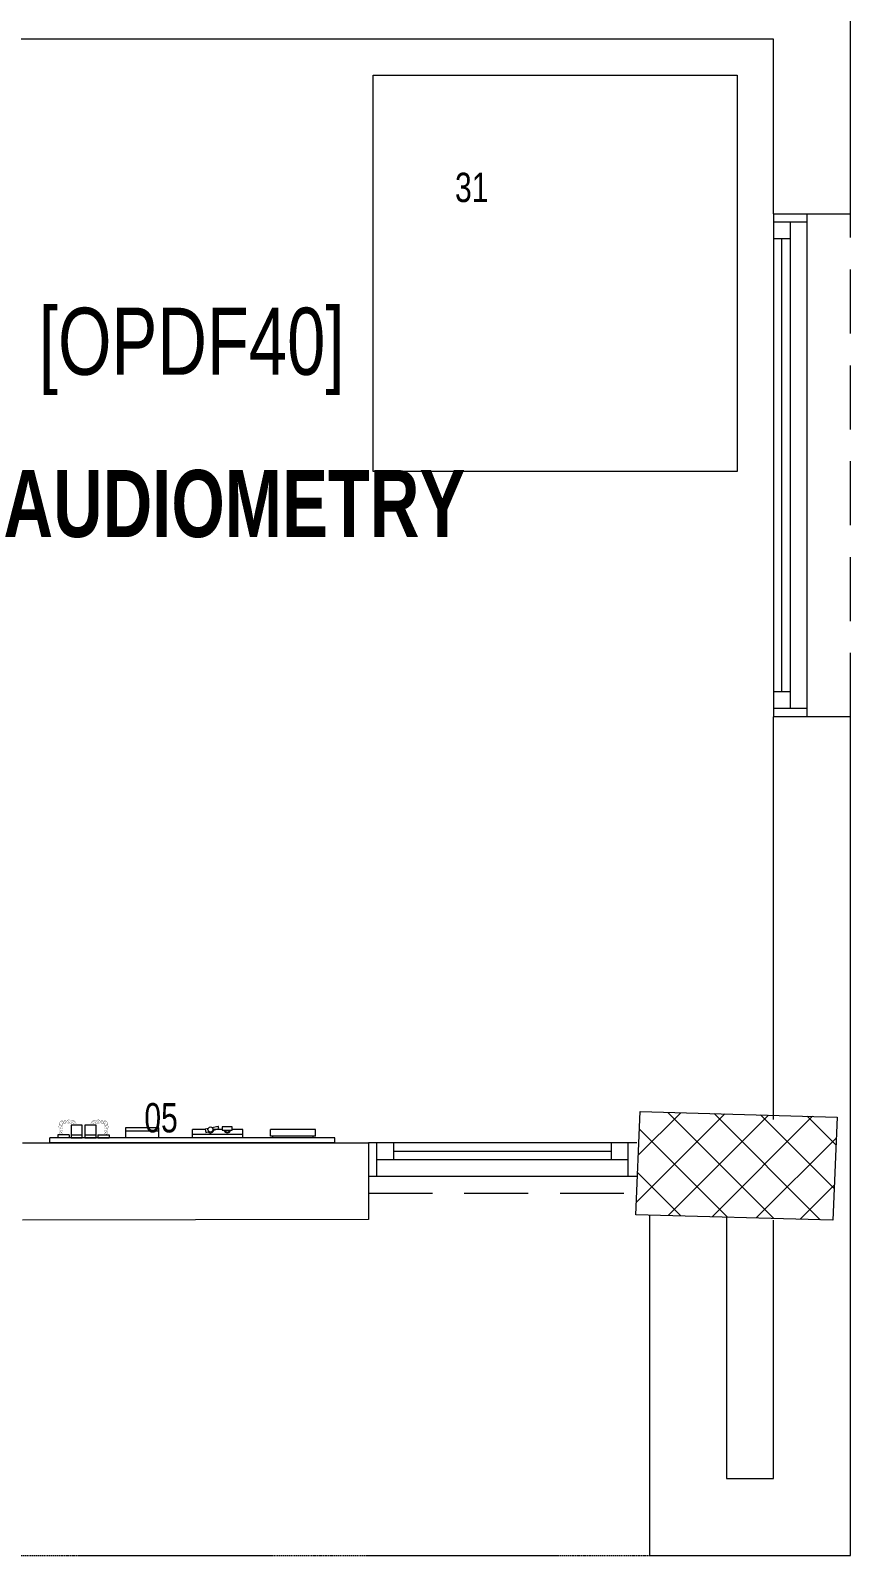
# Model space of a CAD drawing. Header units: millimetres. Extents: x -2143172 to 5255, y -610845 to 279739.
# Drawn here: x -1222607 to -1220161, y -33765 to -29218 of the extents above; entities that cross this region are included whole.
import ezdxf

# ---------------------------------------------------------------- set-up
doc = ezdxf.new("R2010")
doc.units = ezdxf.units.MM
doc.header["$LTSCALE"] = 30
doc.linetypes.add('HIDDEN', pattern=[9.525, 6.35, -3.175])
doc.linetypes.add('HIDDEN2', pattern=[0.1875, 0.125, -0.0625])
doc.layers.get('0').update_dxf_attribs({"lineweight": 5})
for name, color, linetype, lineweight in [('72_EGR_BASE_TEXT', 7, 'Continuous', 5), ('72_EGR_EQP_TAG', 142, 'Continuous', 5), ('Aluminum', 7, 'Continuous', 5), ('C-HYDR-CTCH', 6, 'Continuous', 5), ('Hatch', 252, 'Continuous', 5), ('LOADING', 163, 'Continuous', 5), ('Proj', 7, 'HIDDEN2', 5), ('Structure', 20, 'Continuous', 5), ('Walls', 32, 'Continuous', 5)]:
    doc.layers.add(name, color=color, linetype=linetype, lineweight=lineweight)
doc.styles.add('X3G_ENTITY_257CFD', font='swisscl.ttf', dxfattribs={"height": 200})
doc.styles.add('X3G_ENTITY_9EC9', font='swisscl.ttf', dxfattribs={"height": 0.2})
doc.styles.add('X3G_ENTITY_9F38', font='swisscl.ttf', dxfattribs={"height": 0.2})

# ---------------------------------------------------------------- blocks, each defined once
blk = doc.blocks.new('A$C47696aed')
at = {"layer": 'Hatch'}
h = blk.add_hatch(dxfattribs=at)
h.set_pattern_fill('ANSI37', color=256, scale=30)
h.paths.add_polyline_path([(50952.7, 21917.9), (50348.7, 21909.7), (50352.6, 21621.3), (50956.6, 21629.5)])
h.paths.add_polyline_path([(43791.9, 21910.1), (43208.4, 21904.7), (43188.5, 21613.3), (43772, 21618.7)])
h.paths.add_polyline_path([(29414.9, 21902.8), (28815.8, 21898.7), (28810.1, 21605.6), (29409.2, 21609.7)])
h.paths.add_polyline_path([(36600.2, 21904.9), (35999, 21897.4), (35990.7, 21611.8), (36591.9, 21619.3)])
h.paths.add_polyline_path([(22195.7, 21912), (21589.3, 21890.2), (21603.8, 21597.6), (22210.2, 21619.5)])
h.paths.add_polyline_path([(15459.1, 21901.7), (14237.2, 21925.6), (14230.7, 21629.5), (15452.7, 21605.5)])
h.paths.add_polyline_path([(15473.2, 14701.6), (14258.2, 14685.8), (14244.7, 14393.4), (15459.7, 14409.1)])
h.paths.add_polyline_path([(15447.1, 7508.4), (14244, 7492.4), (14238.3, 7199.4), (15441.4, 7215.3)])
h.paths.add_polyline_path([(15465.6, 309.7), (14269, 298.3), (14271.8, 3.8), (15468.5, 15.2)])
h.paths.add_polyline_path([(7830.6, 311.8), (7227.1, 308.1), (7237.7, 22.6), (7841.3, 26.3)])
h.paths.add_polyline_path([(7815.2, 7509.8), (7218.4, 7511.4), (7218.2, 7210.2), (7815.1, 7208.6)])
h.paths.add_polyline_path([(7825.1, 14699.4), (7205.8, 14700.6), (7195.2, 14397.6), (7814.5, 14396.4)])
h.paths.add_polyline_path([(7801.7, 21878.7), (7201.1, 21893.2), (7197.5, 21603.6), (7798.1, 21589.1)])
h.paths.add_polyline_path([(602.6, 21876.9), (0, 21899.6), (1.9, 21611.2), (604.5, 21588.5)])
h.paths.add_polyline_path([(610.4, 7498.6), (8.3, 7491.6), (11.7, 7200), (613.7, 7206.9)])
h.paths.add_polyline_path([(627.9, 303.9), (29.5, 302.9), (34.3, 2.3), (632.7, 3.3)])
h.paths.add_polyline_path([(22214.6, 317.2), (21608.9, 304.3), (21614.6, 3.1), (22220.3, 16)])
h.paths.add_polyline_path([(22208.1, 7509.7), (21613.7, 7492.1), (21615.8, 7195.5), (22210.2, 7213.1)])
h.paths.add_polyline_path([(22199.3, 14717.7), (21600.4, 14710), (21604.4, 14409.9), (22203.4, 14417.6)])
h.paths.add_polyline_path([(29399.7, 14702.4), (28797.7, 14707.1), (28802, 14415), (29403.9, 14410.3)])
h.paths.add_polyline_path([(29403.4, 7519.8), (28799.6, 7502.2), (28813, 7202.1), (29413.1, 7223.2)])
h.paths.add_polyline_path([(29419.5, 303.8), (28815.7, 310.4), (28813.3, 24.7), (29417.2, 18.1)])
h.paths.add_polyline_path([(36618, 314.2), (36020.7, 299.7), (36029.7, 0), (36627, 14.6)])
h.paths.add_polyline_path([(36610.7, 7502.6), (36009.5, 7504.5), (36010.6, 7207.3), (36611.9, 7205.4)])
h.paths.add_polyline_path([(36574.3, 14706.4), (35993.4, 14711.1), (36013.1, 14421.3), (36594, 14416.6)])
h.paths.add_polyline_path([(43777.6, 14705.7), (43180, 14719.4), (43182, 14427.5), (43779.6, 14413.8)])
h.paths.add_polyline_path([(43778.6, 7507.1), (43210.2, 7499.5), (43212, 7205.4), (43780.5, 7213)])
h.paths.add_polyline_path([(43815.7, 310), (43210.4, 307.3), (43211.8, 2.8), (43817, 5.4)])
h.paths.add_polyline_path([(50989.9, 309.5), (50401.9, 325.5), (50388.7, 18.3), (50976.7, 2.3)])
h.paths.add_polyline_path([(50974.1, 7508.9), (50370.9, 7510), (50368.9, 7213.4), (50972.2, 7212.3)])
at = {"layer": 'C-HYDR-CTCH', "color": 4, "flags": 128}
blk.add_lwpolyline([(50388.7, 18.3), (50401.9, 325.5), (50989.9, 309.5), (50976.7, 2.3), (50388.7, 18.3)], dxfattribs=at)
blk = doc.blocks.new('ME19011A-P')
for p, q in [((-0.425, 0), (0.425, 0)), ((-0.425, 0), (-0.425, -0.015)), ((0.425, 0), (0.425, -0.015)), ((-0.425, -0.015), (0.425, -0.015)), ((-0.3675, -0.0198), (-0.2325, -0.0198)), ((-0.3675, -0.0198), (-0.3675, -0.0399)), ((-0.3675, -0.0399), (-0.2325, -0.0399)), ((-0.36, -0.015), (-0.36, -0.0198)), ((-0.24, -0.015), (-0.24, -0.0198)), ((-0.2325, -0.0198), (-0.2325, -0.0399)), ((-0.15, -0.015), (-0.15, -0.04)), ((-0.15, -0.025), (0, -0.025)), ((-0.15, -0.04), (-0.1187, -0.04)), ((-0.0887, -0.04), (-0.0637, -0.04)), ((-0.0606, -0.0371), (-0.0787, -0.0432)), ((-0.0787, -0.0432), (-0.077, -0.0497)), ((-0.0402, -0.0312), (-0.0496, -0.0337)), ((-0.047, -0.0434), (-0.0376, -0.0409)), ((-0.0376, -0.0409), (-0.0402, -0.0312)), ((-0.0379, -0.04), (0, -0.04)), ((0, -0.015), (0, -0.04)), ((0.1, -0.015), (0.1, -0.045)), ((0.1, -0.035), (0.2, -0.035)), ((0.1, -0.045), (0.2, -0.045)), ((0.2, -0.045), (0.2, -0.015)), ((0.2818, -0.015), (0.2484, -0.015)), ((0.2484, -0.0243), (0.2484, -0.015)), ((0.2818, -0.0243), (0.2484, -0.0243)), ((0.2818, -0.0243), (0.2818, -0.015)), ((0.3211, -0.015), (0.2877, -0.015)), ((0.2877, -0.015), (0.2877, -0.0531)), ((0.3211, -0.0243), (0.2877, -0.0243)), ((0.3211, -0.0531), (0.3211, -0.015)), ((0.3623, -0.015), (0.3289, -0.015)), ((0.3289, -0.015), (0.3289, -0.0531)), ((0.3623, -0.0243), (0.3289, -0.0243)), ((0.3623, -0.0531), (0.3623, -0.015)), ((0.3682, -0.0243), (0.3682, -0.015)), ((0.3682, -0.015), (0.4016, -0.015)), ((0.3682, -0.0243), (0.4016, -0.0243)), ((0.4016, -0.0243), (0.4016, -0.015)), ((-0.0582, -0.046), (-0.077, -0.0497)), ((0.2877, -0.0531), (0.3211, -0.0531)), ((0.3289, -0.0531), (0.3623, -0.0531))]:
    blk.add_line(p, q)
blk.add_lwpolyline([(-0.1187, -0.0482), (-0.0887, -0.0482), (-0.0887, -0.0382), (-0.1187, -0.0382)], close=True)
at = {"color": 8, "const_width": 0.000601}
for points in [[(0.3044, -0.0531, -0.184574), (0.2977, -0.0636, -1.44364), (0.2961, -0.0581, -0.837915), (0.2969, -0.0664, -0.30536), (0.2839, -0.062, -1.584726), (0.2894, -0.0609, -0.253153), (0.2827, -0.0684, -0.874198), (0.2775, -0.0585, -0.915253), (0.2791, -0.0658, -0.223821), (0.2683, -0.0644, -1.703343), (0.272, -0.0597, -0.588962), (0.2621, -0.068, -0.717795), (0.2625, -0.0581, -0.983104), (0.2645, -0.0644, -0.326362), (0.2534, -0.0609, -0.758716), (0.2609, -0.0514, -0.906186), (0.2593, -0.0565, -0.189488), (0.2526, -0.0522, -0.7948), (0.2613, -0.0423, -1.223996), (0.2574, -0.047, -0.072149), (0.2534, -0.0403, -0.645886), (0.2609, -0.0324, -1.366917), (0.2574, -0.0371, -0.078415), (0.2542, -0.0308, -0.723006), (0.2613, -0.0256, -1.105484), (0.2582, -0.0292, -0.221197), (0.2566, -0.0243, -0.221197)], [(0.3456, -0.0531, 0.184574), (0.3523, -0.0636, 1.44364), (0.3539, -0.0581, 0.837915), (0.3531, -0.0664, 0.30536), (0.3661, -0.062, 1.584726), (0.3606, -0.0609, 0.253153), (0.3673, -0.0684, 0.874198), (0.3725, -0.0585, 0.915253), (0.3709, -0.0658, 0.223821), (0.3817, -0.0644, 1.703343), (0.378, -0.0597, 0.588962), (0.3879, -0.068, 0.717795), (0.3875, -0.0581, 0.983104), (0.3855, -0.0644, 0.326362), (0.3966, -0.0609, 0.758716), (0.3891, -0.0514, 0.906186), (0.3907, -0.0565, 0.189488), (0.3974, -0.0522, 0.7948), (0.3887, -0.0423, 1.223996), (0.3926, -0.047, 0.072149), (0.3966, -0.0403, 0.645886), (0.3891, -0.0324, 1.366917), (0.3926, -0.0371, 0.078415), (0.3958, -0.0308, 0.723006), (0.3887, -0.0256, 1.105484), (0.3918, -0.0292, 0.221197), (0.3934, -0.0243, 0.221197)]]:
    blk.add_lwpolyline(points, format="xyb", dxfattribs=at)
blk.add_circle((-0.0537, -0.04), 0.0075)
for centre, radius, start, end in [((-0.1037, -0.04), 0.01, 10.4593, 169.5407), ((-0.1037, -0.04), 0.0075, 14.0075, 165.9925), ((-0.0537, -0.04), 0.01, 45, 180)]:
    blk.add_arc(centre, radius, start, end)
blk = doc.blocks.new('M.44.57.64')
at = {"layer": 'LOADING', "xscale": 1000.000000000002, "yscale": 1000.000000000002, "zscale": 1000.000000000002, "rotation": 225.9999036123427}
blk.add_blockref('ME19011A-P', (-80806.9, 16720.7), dxfattribs=at)

msp = doc.modelspace()

# ---------------------------------------------------------------- linework, layer by layer
at = {"layer": 'Aluminum'}
for p, q in [((-1220390.9, -29764.7), (-1220390.9, -31264.7)), ((-1220290.9, -29764.7), (-1220290.9, -31264.7)), ((-1220290.9, -29789.7), (-1220390.9, -29789.7)), ((-1220340.9, -29789.7), (-1220340.9, -31239.7)), ((-1220340.9, -29839.7), (-1220390.9, -29839.7)), ((-1220365.9, -31189.7), (-1220365.9, -29839.7)), ((-1220340.9, -31189.7), (-1220390.9, -31189.7)), ((-1220290.9, -31239.7), (-1220390.9, -31239.7)), ((-1220798.7, -32534.7, 0), (-1221598.7, -32534.7, 0)), ((-1221573.7, -32634.7, 0), (-1221573.7, -32534.7, 0)), ((-1221523.7, -32584.7, 0), (-1221523.7, -32534.7, 0)), ((-1220873.7, -32584.7, 0), (-1220873.7, -32534.7, 0)), ((-1220823.7, -32634.7, 0), (-1220823.7, -32534.7, 0)), ((-1220823.7, -32584.7, 0), (-1221573.7, -32584.7, 0)), ((-1221523.7, -32559.7, 0), (-1220873.7, -32559.7, 0)), ((-1220798.7, -32634.7, 0), (-1221598.7, -32634.7, 0))]:
    msp.add_line(p, q, dxfattribs=at)
at = {"layer": 'LOADING', "elevation": -0.2}
msp.add_lwpolyline([(-1221584.8, -29351.6), (-1220498.6, -29351.6), (-1220498.6, -30532.9), (-1221584.8, -30532.9)], close=True, dxfattribs=at)
at = {"layer": 'Proj', "linetype": 'HIDDEN'}
for p, q in [((-1220160.9, -31264.7), (-1220160.9, -29764.7)), ((-1221598.7, -32684.7, 0), (-1220798.7, -32684.7, 0))]:
    msp.add_line(p, q, dxfattribs=at)
at = {"layer": 'Proj', "elevation": 0}
msp.add_lwpolyline([(-1220760.9, -9864.7), (-1272180.9, -9864.7), (-1272180.9, -33764.7), (-1220760.9, -33764.7)], dxfattribs=at)
at = {"layer": 'Proj', "linetype": 'HIDDEN', "ltscale": 3}
msp.add_lwpolyline([(-1220760.9, -9864.7), (-1272180.9, -9864.7), (-1272180.9, -33764.7), (-1220760.9, -33764.7)], dxfattribs=at)
at = {"layer": 'Walls'}
for p, q in [((-1220160.9, -29764.7), (-1220160.9, -27814.7)), ((-1220390.9, -29244.7), (-1224590.9, -29244.7)), ((-1220390.9, -29764.7), (-1220390.9, -29244.7)), ((-1220390.9, -29764.7), (-1220160.9, -29764.7)), ((-1220390.9, -32464.7), (-1220390.9, -31264.7)), ((-1220160.9, -31264.7), (-1220390.9, -31264.7)), ((-1220160.9, -32764.7), (-1220160.9, -31264.7)), ((-1222630.9, -32534.7), (-1221598.7, -32534.7, 0)), ((-1221598.7, -32534.7, 0), (-1221598.7, -32763.1, 0)), ((-1221598.7, -32763.1, 0), (-1222630.9, -32764.7)), ((-1220530.9, -32756.1), (-1220530.9, -33534.7)), ((-1220390.9, -33534.7), (-1220390.9, -32764.7)), ((-1220530.9, -33534.7), (-1220390.9, -33534.7))]:
    msp.add_line(p, q, dxfattribs=at)
msp.add_lwpolyline([(-1220760.9, -32749.8), (-1220760.9, -33764.7), (-1220160.9, -33764.7), (-1220160.9, -32764.7)], dxfattribs=at)

# ---------------------------------------------------------------- block references
at = {"layer": 'LOADING', "rotation": 314.0000963876573}
msp.add_blockref('M.44.57.64', (-1178018.5, -102277.5, -0.1), dxfattribs=at)
at = {"layer": 'Structure', "color": 3}
msp.add_blockref('A$C47696aed', (-1271190.2, -32767, 0), dxfattribs=at)

# ---------------------------------------------------------------- texts
at = {"layer": '72_EGR_BASE_TEXT', "char_height": 200, "attachment_point": 2}
for s, insert, style in [('[OPDF40]', (-1222126.3, -30044.9, 0), 'X3G_ENTITY_9F38'), ('{\\fSwis721 LtCn BT|b1|i0|c0|p34;AUDIOMETRY}', (-1221998.9, -30528.7, 0), 'X3G_ENTITY_9EC9')]:
    msp.add_mtext(s, dxfattribs=dict(at, insert=insert, style=style))
at = {"layer": '72_EGR_EQP_TAG', "char_height": 87.47, "attachment_point": 2, "style": 'X3G_ENTITY_257CFD'}
for s, insert in [('31', (-1221290.8, -29642.4, -0.2)), ('05', (-1222217.6, -32416, -0.1))]:
    msp.add_mtext(s, dxfattribs=dict(at, insert=insert))

doc.saveas('drawing.dxf')
